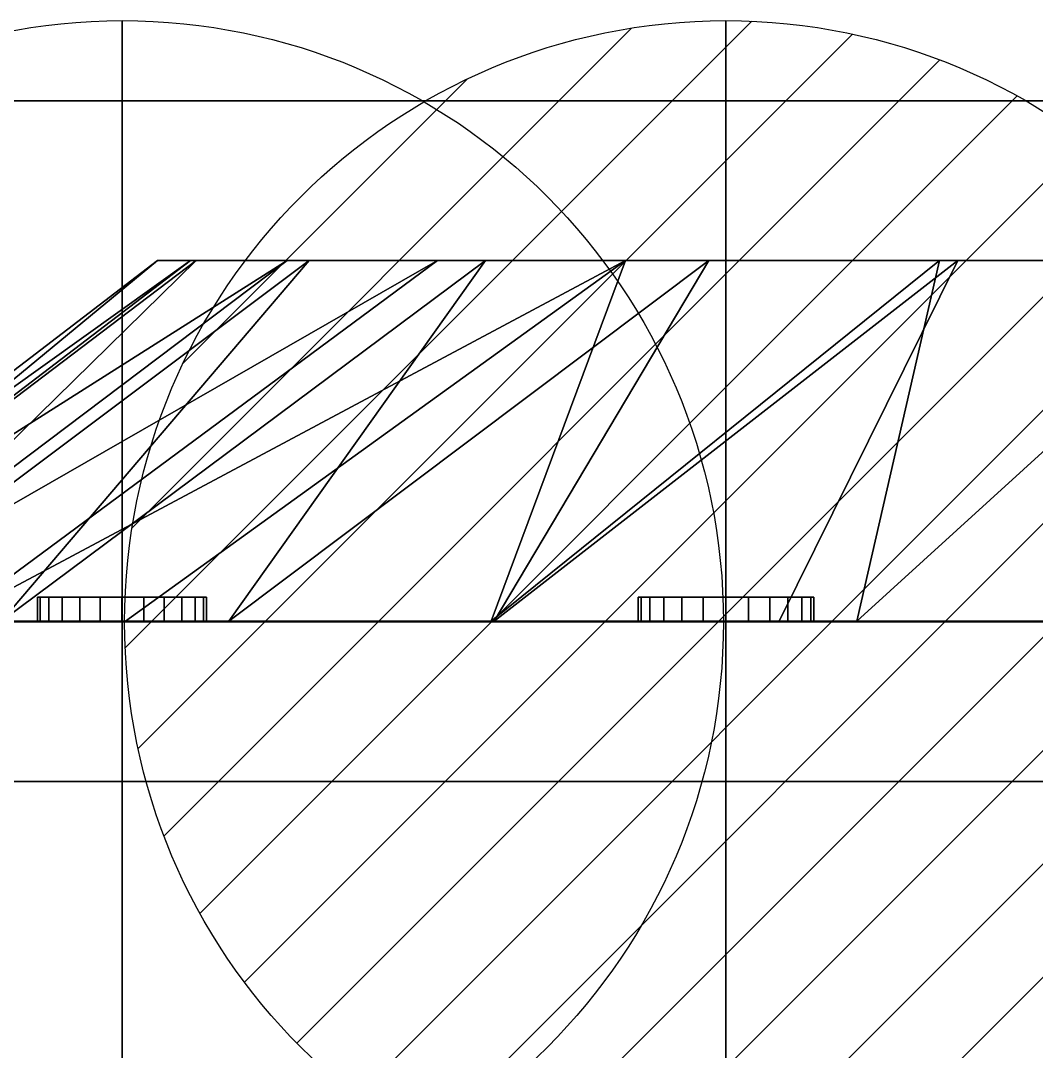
# Model space of a CAD drawing. Header units: millimetres. Extents: x -1 to 639, y -1066 to 157.
# Drawn here: x 81.3 to 208, y -118.6 to 10 of the extents above; entities that cross this region are included whole.
import ezdxf

# ---------------------------------------------------------------- set-up
doc = ezdxf.new("R2010")
doc.units = ezdxf.units.MM
doc.linetypes.add('NASCOSTA', pattern=[9.525, 6.35, -3.175])
for name, color, linetype in [('PQ_200_2D', 1, 'Continuous'), ('PQ_200_3D', 1, 'Continuous'), ('PQ_204_2D', 7, 'Continuous'), ('PQ_CON_COLDWATER_INT', 7, 'Continuous'), ('PQ_CON_HOTWATER_INT', 7, 'Continuous'), ('PQ_WHITE_3D', 7, 'Continuous')]:
    doc.layers.add(name, color=color, linetype=linetype)

# ---------------------------------------------------------------- blocks, each defined once
blk = doc.blocks.new('COLDWATER')
blk.add_circle((0, 0), 3)
at = {"extrusion": (-1, 0, 0)}
blk.add_circle((0, 0), 3, dxfattribs=at)
at = {"extrusion": (0, -1, 0)}
blk.add_circle((0, 0), 3, dxfattribs=at)
blk = doc.blocks.new('*X3')
at = {"color": 0}
for p, q in [((134.076, 2208.727), (141.893, 2216.545)), ((134.162, 2210.227), (140.393, 2216.459)), ((134.237, 2207.474), (143.147, 2216.384)), ((134.56, 2206.383), (144.238, 2216.061)), ((134.798, 2212.278), (138.342, 2215.822)), ((135.008, 2205.417), (145.203, 2215.612)), ((135.564, 2204.558), (146.062, 2215.057)), ((136.217, 2203.797), (146.823, 2214.403)), ((136.965, 2203.131), (147.489, 2213.655)), ((137.81, 2202.562), (148.059, 2212.811)), ((138.76, 2202.097), (148.523, 2211.861)), ((139.832, 2201.755), (148.865, 2210.788)), ((141.06, 2201.569), (149.052, 2209.561)), ((142.517, 2201.612), (149.009, 2208.104)), ((144.444, 2202.124), (148.496, 2206.177))]:
    blk.add_line(p, q, dxfattribs=at)
blk = doc.blocks.new('HOTWATER')
blk.add_line((0, 0, -3), (0, 0, -3))
blk.add_circle((0, 0), 3)
at = {"extrusion": (-1, 0, 0)}
blk.add_circle((0, 0), 3, dxfattribs=at)
at = {"extrusion": (0, -1, 0)}
blk.add_circle((0, 0), 3, dxfattribs=at)
at = {"xscale": 0.4000000000000909, "yscale": 0.4000000000000909, "zscale": 0.4000000000000909}
blk.add_blockref('*X3', (-56.6275, -883.6206), dxfattribs=at)
at = {"extrusion": (-1, 0, 0), "xscale": 0.3999999999999773, "yscale": 0.3999999999999773, "zscale": 0.3999999999999773}
blk.add_blockref('*X3', (-56.6275, -883.6206), dxfattribs=at)
at = {"extrusion": (0, -1, 0), "xscale": 0.4000000000000909, "yscale": 0.4000000000000909, "zscale": 0.4000000000000909}
blk.add_blockref('*X3', (-56.6275, -883.6206), dxfattribs=at)

msp = doc.modelspace()

# ---------------------------------------------------------------- linework, layer by layer
at = {"layer": 'PQ_200_2D'}
msp.add_lwpolyline([(0, -604.75), (0, -604.75), (0, 0), (596.5, 0), (596.5, -604.75)], dxfattribs=at)
at = {"layer": 'PQ_204_2D', "linetype": 'NASCOSTA', "ltscale": 5}
msp.add_lwpolyline([(0, -65), (596.5, -65)], dxfattribs=at)

# ---------------------------------------------------------------- block references
at = {"layer": 'PQ_CON_COLDWATER_INT', "xscale": 25, "yscale": 25, "zscale": 25}
msp.add_blockref('COLDWATER', (94, -65), dxfattribs=at)
at = {"layer": 'PQ_CON_HOTWATER_INT', "xscale": 25, "yscale": 25, "zscale": 25}
msp.add_blockref('HOTWATER', (169.3, -65), dxfattribs=at)

# ---------------------------------------------------------------- meshes
at = {"layer": 'PQ_200_3D'}
mesh = msp.add_polyface(dxfattribs=at)
corners = [(596.5, 0, 846.7), (0, 0, 846.7), (0, -539.72, 846.7), (148.93, -551.1, 846.7), (298.25, -554.9, 846.7), (447.57, -551.1, 846.7), (596.5, -539.72, 846.7)]
mesh.append_faces([[corners[k] for k in face] for face in [(1, 4, 0)]], dxfattribs={"vtx0": -1, "vtx1": -1})
mesh.append_faces([[corners[k] for k in face] for face in [(5, 6, 0, 4)]], dxfattribs={"vtx2": -1})
mesh.append_faces([[corners[k] for k in face] for face in [(1, 2, 3, 4)]], dxfattribs={"vtx3": -1})
mesh = msp.add_polyface(dxfattribs=at)
corners = [(0, 0, 816.7), (596.5, 0, 816.7), (596.5, -539.72, 816.7), (447.57, -551.1, 816.7), (298.25, -554.9, 816.7), (148.93, -551.1, 816.7), (0, -539.72, 816.7)]
mesh.append_faces([[corners[k] for k in face] for face in [(1, 4, 0)]], dxfattribs={"vtx0": -1, "vtx1": -1})
mesh.append_faces([[corners[k] for k in face] for face in [(5, 6, 0, 4)]], dxfattribs={"vtx2": -1})
mesh.append_faces([[corners[k] for k in face] for face in [(1, 2, 3, 4)]], dxfattribs={"vtx3": -1})
mesh = msp.add_polyface(dxfattribs=at)
corners = [(596.5, 0, 846.7), (596.5, 0, 816.7), (0, 0, 816.7), (0, 0, 846.7)]
mesh.append_faces([[corners[k] for k in face] for face in [(0, 1, 2, 3)]])
mesh = msp.add_polyface(dxfattribs=at)
corners = [(93.96, -61.9, 736.78), (91.23, -61.9, 737.13), (88.69, -61.9, 738.19), (86.5, -61.9, 739.87), (84.83, -61.9, 742.05), (83.77, -61.9, 744.6), (83.41, -61.9, 747.33), (83.77, -61.9, 750.06), (84.83, -61.9, 752.6), (86.5, -61.9, 754.79), (88.69, -61.9, 756.46), (91.23, -61.9, 757.52), (93.96, -61.9, 757.88), (96.69, -61.9, 757.52), (99.24, -61.9, 756.46), (101.42, -61.9, 754.79), (103.1, -61.9, 752.6), (104.15, -61.9, 750.06), (104.51, -61.9, 747.33), (104.15, -61.9, 744.6), (103.1, -61.9, 742.05), (101.42, -61.9, 739.87), (99.24, -61.9, 738.19), (96.69, -61.9, 737.13)]
mesh.append_faces([[corners[k] for k in face] for face in [(5, 3, 4), (17, 15, 16)]], dxfattribs={"vtx0": -1})
mesh.append_faces([[corners[k] for k in face] for face in [(5, 10, 0, 3), (12, 15, 17, 22)]], dxfattribs={"vtx0": -1, "vtx1": -1, "vtx2": -1, "vtx3": -1})
mesh.append_faces([[corners[k] for k in face] for face in [(22, 17, 18, 19)]], dxfattribs={"vtx0": -1, "vtx3": -1})
mesh.append_faces([[corners[k] for k in face] for face in [(6, 7, 8, 5), (1, 2, 3, 0), (13, 14, 15, 12), (20, 21, 22, 19)]], dxfattribs={"vtx2": -1})
mesh.append_faces([[corners[k] for k in face] for face in [(8, 9, 10, 5), (10, 11, 12, 0), (22, 23, 0, 12)]], dxfattribs={"vtx2": -1, "vtx3": -1})
mesh = msp.add_polyface(dxfattribs=at)
corners = [(93.96, -61.9, 757.88), (91.23, -61.9, 757.52), (88.69, -61.9, 756.46), (86.5, -61.9, 754.79), (84.83, -61.9, 752.6), (83.77, -61.9, 750.06), (83.41, -61.9, 747.33), (83.77, -61.9, 744.6), (84.83, -61.9, 742.05), (86.5, -61.9, 739.87), (88.69, -61.9, 738.19), (91.23, -61.9, 737.13), (93.96, -61.9, 736.78), (93.96, -64.9, 736.78), (91.23, -64.9, 737.13), (88.69, -64.9, 738.19), (86.5, -64.9, 739.87), (84.83, -64.9, 742.05), (83.77, -64.9, 744.6), (83.41, -64.9, 747.33), (83.77, -64.9, 750.06), (84.83, -64.9, 752.6), (86.5, -64.9, 754.79), (88.69, -64.9, 756.46), (91.23, -64.9, 757.52), (93.96, -64.9, 757.88)]
mesh.append_faces([[corners[k] for k in face] for face in [(13, 14, 11, 12), (0, 1, 24, 25)]], dxfattribs={"vtx1": -1})
mesh.append_faces([[corners[k] for k in face] for face in [(14, 15, 10, 11), (16, 17, 8, 9), (15, 16, 9, 10), (17, 18, 7, 8), (6, 7, 18, 19), (19, 20, 5, 6), (20, 21, 4, 5), (22, 23, 2, 3), (21, 22, 3, 4), (23, 24, 1, 2)]], dxfattribs={"vtx1": -1, "vtx3": -1})
mesh = msp.add_polyface(dxfattribs=at)
corners = [(93.96, -61.9, 736.78), (96.69, -61.9, 737.13), (99.24, -61.9, 738.19), (101.42, -61.9, 739.87), (103.1, -61.9, 742.05), (104.15, -61.9, 744.6), (104.51, -61.9, 747.33), (104.15, -61.9, 750.06), (103.1, -61.9, 752.6), (101.42, -61.9, 754.79), (99.24, -61.9, 756.46), (96.69, -61.9, 757.52), (93.96, -61.9, 757.88), (93.96, -64.9, 757.88), (96.69, -64.9, 757.52), (99.24, -64.9, 756.46), (101.42, -64.9, 754.79), (103.1, -64.9, 752.6), (104.15, -64.9, 750.06), (104.51, -64.9, 747.33), (104.15, -64.9, 744.6), (103.1, -64.9, 742.05), (101.42, -64.9, 739.87), (99.24, -64.9, 738.19), (96.69, -64.9, 737.13), (93.96, -64.9, 736.78)]
mesh.append_faces([[corners[k] for k in face] for face in [(13, 14, 11, 12), (0, 1, 24, 25)]], dxfattribs={"vtx1": -1})
mesh.append_faces([[corners[k] for k in face] for face in [(14, 15, 10, 11), (16, 17, 8, 9), (15, 16, 9, 10), (17, 18, 7, 8), (6, 7, 18, 19), (19, 20, 5, 6), (20, 21, 4, 5), (22, 23, 2, 3), (21, 22, 3, 4), (23, 24, 1, 2)]], dxfattribs={"vtx1": -1, "vtx3": -1})
mesh = msp.add_polyface(dxfattribs=at)
corners = [(169.3, -61.9, 742.16), (166.47, -61.9, 742.53), (163.83, -61.9, 743.62), (161.56, -61.9, 745.37), (159.82, -61.9, 747.63), (158.72, -61.9, 750.28), (158.35, -61.9, 753.11), (158.72, -61.9, 755.95), (159.82, -61.9, 758.59), (161.56, -61.9, 760.86), (163.83, -61.9, 762.6), (166.47, -61.9, 763.7), (169.3, -61.9, 764.07), (172.14, -61.9, 763.7), (174.78, -61.9, 762.6), (177.05, -61.9, 760.86), (178.79, -61.9, 758.59), (179.89, -61.9, 755.95), (180.26, -61.9, 753.11), (179.89, -61.9, 750.28), (178.79, -61.9, 747.63), (177.05, -61.9, 745.37), (174.78, -61.9, 743.62), (172.14, -61.9, 742.53)]
mesh.append_faces([[corners[k] for k in face] for face in [(11, 9, 10), (17, 15, 16)]], dxfattribs={"vtx0": -1})
mesh.append_faces([[corners[k] for k in face] for face in [(20, 23, 13, 19)]], dxfattribs={"vtx0": -1, "vtx1": -1, "vtx2": -1})
mesh.append_faces([[corners[k] for k in face] for face in [(1, 7, 11, 13)]], dxfattribs={"vtx0": -1, "vtx1": -1, "vtx2": -1, "vtx3": -1})
mesh.append_faces([[corners[k] for k in face] for face in [(11, 7, 8, 9), (13, 17, 18, 19)]], dxfattribs={"vtx0": -1, "vtx3": -1})
mesh.append_faces([[corners[k] for k in face] for face in [(6, 7, 1)]], dxfattribs={"vtx1": -1, "vtx2": -1})
mesh.append_faces([[corners[k] for k in face] for face in [(11, 12, 13), (21, 22, 23, 20)]], dxfattribs={"vtx2": -1})
mesh.append_faces([[corners[k] for k in face] for face in [(1, 2, 3, 6), (13, 14, 15, 17), (23, 0, 1, 13)]], dxfattribs={"vtx2": -1, "vtx3": -1})
mesh.append_faces([[corners[k] for k in face] for face in [(3, 4, 5, 6)]], dxfattribs={"vtx3": -1})
mesh = msp.add_polyface(dxfattribs=at)
corners = [(169.3, -61.9, 764.07), (166.47, -61.9, 763.7), (163.83, -61.9, 762.6), (161.56, -61.9, 760.86), (159.82, -61.9, 758.59), (158.72, -61.9, 755.95), (158.35, -61.9, 753.11), (158.72, -61.9, 750.28), (159.82, -61.9, 747.63), (161.56, -61.9, 745.37), (163.83, -61.9, 743.62), (166.47, -61.9, 742.53), (169.3, -61.9, 742.16), (169.3, -64.9, 742.16), (166.47, -64.9, 742.53), (163.83, -64.9, 743.62), (161.56, -64.9, 745.37), (159.82, -64.9, 747.63), (158.72, -64.9, 750.28), (158.35, -64.9, 753.11), (158.72, -64.9, 755.95), (159.82, -64.9, 758.59), (161.56, -64.9, 760.86), (163.83, -64.9, 762.6), (166.47, -64.9, 763.7), (169.3, -64.9, 764.07)]
mesh.append_faces([[corners[k] for k in face] for face in [(13, 14, 11, 12), (0, 1, 24, 25)]], dxfattribs={"vtx1": -1})
mesh.append_faces([[corners[k] for k in face] for face in [(14, 15, 10, 11), (16, 17, 8, 9), (15, 16, 9, 10), (17, 18, 7, 8), (6, 7, 18, 19), (19, 20, 5, 6), (20, 21, 4, 5), (22, 23, 2, 3), (21, 22, 3, 4), (23, 24, 1, 2)]], dxfattribs={"vtx1": -1, "vtx3": -1})
mesh = msp.add_polyface(dxfattribs=at)
corners = [(169.3, -61.9, 742.16), (172.14, -61.9, 742.53), (174.78, -61.9, 743.62), (177.05, -61.9, 745.37), (178.79, -61.9, 747.63), (179.89, -61.9, 750.28), (180.26, -61.9, 753.11), (179.89, -61.9, 755.95), (178.79, -61.9, 758.59), (177.05, -61.9, 760.86), (174.78, -61.9, 762.6), (172.14, -61.9, 763.7), (169.3, -61.9, 764.07), (169.3, -64.9, 764.07), (172.14, -64.9, 763.7), (174.78, -64.9, 762.6), (177.05, -64.9, 760.86), (178.79, -64.9, 758.59), (179.89, -64.9, 755.95), (180.26, -64.9, 753.11), (179.89, -64.9, 750.28), (178.79, -64.9, 747.63), (177.05, -64.9, 745.37), (174.78, -64.9, 743.62), (172.14, -64.9, 742.53), (169.3, -64.9, 742.16)]
mesh.append_faces([[corners[k] for k in face] for face in [(13, 14, 11, 12), (0, 1, 24, 25)]], dxfattribs={"vtx1": -1})
mesh.append_faces([[corners[k] for k in face] for face in [(14, 15, 10, 11), (16, 17, 8, 9), (15, 16, 9, 10), (17, 18, 7, 8), (6, 7, 18, 19), (19, 20, 5, 6), (20, 21, 4, 5), (22, 23, 2, 3), (21, 22, 3, 4), (23, 24, 1, 2)]], dxfattribs={"vtx1": -1, "vtx3": -1})
mesh = msp.add_polyface(dxfattribs=at)
corners = [(0, -64.9, 816.7), (0, -539.72, 816.7), (596.5, -539.72, 816.7), (596.5, -64.9, 816.7)]
mesh.append_faces([[corners[k] for k in face] for face in [(0, 1, 2, 3)]])
mesh = msp.add_polyface(dxfattribs=at)
corners = [(596.5, -539.72, 10), (0, -539.72, 10), (0, -64.9, 10), (596.5, -64.9, 10)]
mesh.append_faces([[corners[k] for k in face] for face in [(0, 1, 2, 3)]])
mesh = msp.add_polyface(dxfattribs=at)
corners = [(596.5, -64.9, 816.7), (596.5, -64.9, 10), (0, -64.9, 10), (0, -64.9, 816.7)]
mesh.append_faces([[corners[k] for k in face] for face in [(0, 1, 2, 3)]])
mesh = msp.add_polyface(dxfattribs=at)
corners = [(93.96, -64.9, 736.78), (96.69, -64.9, 737.13), (99.24, -64.9, 738.19), (101.42, -64.9, 739.87), (103.1, -64.9, 742.05), (104.15, -64.9, 744.6), (104.51, -64.9, 747.33), (104.15, -64.9, 750.06), (103.1, -64.9, 752.6), (101.42, -64.9, 754.79), (99.24, -64.9, 756.46), (96.69, -64.9, 757.52), (93.96, -64.9, 757.88), (91.23, -64.9, 757.52), (88.69, -64.9, 756.46), (86.5, -64.9, 754.79), (84.83, -64.9, 752.6), (83.77, -64.9, 750.06), (83.41, -64.9, 747.33), (83.77, -64.9, 744.6), (84.83, -64.9, 742.05), (86.5, -64.9, 739.87), (88.69, -64.9, 738.19), (91.23, -64.9, 737.13)]
mesh.append_faces([[corners[k] for k in face] for face in [(16, 14, 15)]], dxfattribs={"vtx0": -1})
mesh.append_faces([[corners[k] for k in face] for face in [(19, 0, 14, 16)]], dxfattribs={"vtx0": -1, "vtx1": -1, "vtx2": -1, "vtx3": -1})
mesh.append_faces([[corners[k] for k in face] for face in [(2, 5, 6)]], dxfattribs={"vtx0": -1, "vtx2": -1})
mesh.append_faces([[corners[k] for k in face] for face in [(2, 6, 7, 12)]], dxfattribs={"vtx0": -1, "vtx2": -1, "vtx3": -1})
mesh.append_faces([[corners[k] for k in face] for face in [(7, 8, 9, 12), (0, 1, 2, 12), (12, 13, 14, 0), (19, 20, 21, 0)]], dxfattribs={"vtx2": -1, "vtx3": -1})
mesh.append_faces([[corners[k] for k in face] for face in [(9, 10, 11, 12), (2, 3, 4, 5), (16, 17, 18, 19), (21, 22, 23, 0)]], dxfattribs={"vtx3": -1})
mesh = msp.add_polyface(dxfattribs=at)
corners = [(169.3, -64.9, 742.16), (172.14, -64.9, 742.53), (174.78, -64.9, 743.62), (177.05, -64.9, 745.37), (178.79, -64.9, 747.63), (179.89, -64.9, 750.28), (180.26, -64.9, 753.11), (179.89, -64.9, 755.95), (178.79, -64.9, 758.59), (177.05, -64.9, 760.86), (174.78, -64.9, 762.6), (172.14, -64.9, 763.7), (169.3, -64.9, 764.07), (166.47, -64.9, 763.7), (163.83, -64.9, 762.6), (161.56, -64.9, 760.86), (159.82, -64.9, 758.59), (158.72, -64.9, 755.95), (158.35, -64.9, 753.11), (158.72, -64.9, 750.28), (159.82, -64.9, 747.63), (161.56, -64.9, 745.37), (163.83, -64.9, 743.62), (166.47, -64.9, 742.53)]
mesh.append_faces([[corners[k] for k in face] for face in [(9, 7, 8), (15, 13, 14), (13, 11, 12)]], dxfattribs={"vtx0": -1})
mesh.append_faces([[corners[k] for k in face] for face in [(23, 11, 13, 17)]], dxfattribs={"vtx0": -1, "vtx1": -1, "vtx2": -1, "vtx3": -1})
mesh.append_faces([[corners[k] for k in face] for face in [(23, 17, 18)]], dxfattribs={"vtx0": -1, "vtx2": -1})
mesh.append_faces([[corners[k] for k in face] for face in [(3, 4, 1, 2)]], dxfattribs={"vtx1": -1})
mesh.append_faces([[corners[k] for k in face] for face in [(6, 7, 11, 5), (16, 17, 13, 15)]], dxfattribs={"vtx1": -1, "vtx2": -1})
mesh.append_faces([[corners[k] for k in face] for face in [(4, 5, 11, 1)]], dxfattribs={"vtx1": -1, "vtx2": -1, "vtx3": -1})
mesh.append_faces([[corners[k] for k in face] for face in [(19, 20, 21, 18)]], dxfattribs={"vtx2": -1})
mesh.append_faces([[corners[k] for k in face] for face in [(9, 10, 11, 7), (23, 0, 1, 11), (21, 22, 23, 18)]], dxfattribs={"vtx2": -1, "vtx3": -1})
mesh = msp.add_polyface(dxfattribs=at)
corners = [(576.5, -534.9, 796.7), (20, -534.9, 796.7), (20, -84.9, 796.7), (576.5, -84.9, 796.7)]
mesh.append_faces([[corners[k] for k in face] for face in [(0, 1, 2, 3)]])
mesh = msp.add_polyface(dxfattribs=at)
corners = [(20, -84.9, 30), (20, -534.9, 30), (576.5, -534.9, 30), (576.5, -84.9, 30)]
mesh.append_faces([[corners[k] for k in face] for face in [(0, 1, 2, 3)]])
mesh = msp.add_polyface(dxfattribs=at)
corners = [(20, -84.9, 796.7), (20, -84.9, 30), (576.5, -84.9, 30), (576.5, -84.9, 796.7)]
mesh.append_faces([[corners[k] for k in face] for face in [(0, 1, 2, 3)]])
at = {"layer": 'PQ_WHITE_3D'}
mesh = msp.add_polyface(dxfattribs=at)
corners = [(175.95, -64.9, 48.72), (140.38, -64.9, 53.44), (107.28, -64.9, 67.28), (78.93, -64.9, 89.27), (57.3, -64.9, 117.89), (43.88, -64.9, 151.17), (39.61, -64.9, 186.79), (98.38, -19.9, 180.22), (103.23, -19.9, 148.97), (117.32, -19.9, 120.65), (139.32, -19.9, 97.93), (167.16, -19.9, 82.94), (198.24, -19.9, 77.1)]
mesh.append_faces([[corners[k] for k in face] for face in [(7, 5, 6)]], dxfattribs={"vtx0": -1})
mesh.append_faces([[corners[k] for k in face] for face in [(9, 4, 8)]], dxfattribs={"vtx0": -1, "vtx1": -1})
mesh.append_faces([[corners[k] for k in face] for face in [(8, 4, 5), (3, 9, 10), (5, 7, 8)]], dxfattribs={"vtx0": -1, "vtx2": -1})
mesh.append_faces([[corners[k] for k in face] for face in [(0, 1, 12)]], dxfattribs={"vtx1": -1})
mesh.append_faces([[corners[k] for k in face] for face in [(1, 2, 11), (11, 12, 1), (10, 11, 2), (2, 3, 10), (3, 4, 9)]], dxfattribs={"vtx1": -1, "vtx2": -1})
mesh = msp.add_polyface(dxfattribs=at)
corners = [(39.61, -64.9, 611.46), (98.38, -19.9, 600.22), (98.38, -19.9, 180.22), (39.61, -64.9, 186.79)]
mesh.append_faces([[corners[k] for k in face] for face in [(0, 1, 2, 3)]])
mesh = msp.add_polyface(dxfattribs=at)
corners = [(39.61, -64.9, 611.46), (43.53, -64.9, 635.23), (54.89, -64.9, 656.47), (72.48, -64.9, 672.94), (94.42, -64.9, 682.89), (156.8, -19.9, 678.08), (133.31, -19.9, 666.94), (114.57, -19.9, 648.92), (102.51, -19.9, 625.89), (98.38, -19.9, 600.22)]
mesh.append_faces([[corners[k] for k in face] for face in [(3, 6, 2), (6, 3, 5)]], dxfattribs={"vtx0": -1, "vtx1": -1})
mesh.append_faces([[corners[k] for k in face] for face in [(2, 6, 7)]], dxfattribs={"vtx0": -1, "vtx2": -1})
mesh.append_faces([[corners[k] for k in face] for face in [(0, 1, 8), (7, 8, 1), (1, 2, 7)]], dxfattribs={"vtx1": -1, "vtx2": -1})
mesh.append_faces([[corners[k] for k in face] for face in [(8, 9, 0), (3, 4, 5)]], dxfattribs={"vtx2": -1})
mesh = msp.add_polyface(dxfattribs=at)
corners = [(94.42, -64.9, 682.89), (227.51, -64.9, 717.59), (235.09, -19.9, 699.06), (156.8, -19.9, 678.08), (185.63, -64.9, 706.67), (195.95, -19.9, 688.57), (140.02, -64.9, 694.78)]
mesh.append_faces([[corners[k] for k in face] for face in [(6, 3, 0)]], dxfattribs={"vtx0": -1})
mesh.append_faces([[corners[k] for k in face] for face in [(3, 6, 5)]], dxfattribs={"vtx0": -1, "vtx1": -1})
mesh.append_faces([[corners[k] for k in face] for face in [(4, 2, 5)]], dxfattribs={"vtx0": -1, "vtx2": -1})
mesh.append_faces([[corners[k] for k in face] for face in [(1, 2, 4)]], dxfattribs={"vtx1": -1})
mesh.append_faces([[corners[k] for k in face] for face in [(6, 4, 5)]], dxfattribs={"vtx1": -1, "vtx2": -1})
mesh = msp.add_polyface(dxfattribs=at)
corners = [(439.7, -19.9, 678.08), (463.19, -19.9, 666.94), (481.93, -19.9, 648.92), (493.99, -19.9, 625.89), (498.12, -19.9, 600.22), (498.12, -19.9, 180.22), (493.27, -19.9, 148.97), (479.18, -19.9, 120.65), (457.18, -19.9, 97.93), (429.34, -19.9, 82.94), (398.26, -19.9, 77.1), (198.24, -19.9, 77.1), (167.16, -19.9, 82.94), (139.32, -19.9, 97.93), (117.32, -19.9, 120.65), (103.23, -19.9, 148.97), (98.38, -19.9, 180.22), (98.38, -19.9, 600.22), (102.51, -19.9, 625.89), (114.57, -19.9, 648.92), (133.31, -19.9, 666.94), (156.8, -19.9, 678.08), (235.09, -19.9, 699.06), (254.35, -19.9, 702.83), (273.94, -19.9, 703.94), (322.56, -19.9, 703.94), (342.15, -19.9, 702.83), (361.41, -19.9, 699.06)]
mesh.append_faces([[corners[k] for k in face] for face in [(25, 4, 24), (16, 11, 15)]], dxfattribs={"vtx0": -1, "vtx1": -1})
mesh.append_faces([[corners[k] for k in face] for face in [(24, 4, 17, 22)]], dxfattribs={"vtx0": -1, "vtx1": -1, "vtx2": -1, "vtx3": -1})
mesh.append_faces([[corners[k] for k in face] for face in [(16, 5, 10, 11)]], dxfattribs={"vtx0": -1, "vtx1": -1, "vtx3": -1})
mesh.append_faces([[corners[k] for k in face] for face in [(5, 16, 17, 4), (4, 27, 0)]], dxfattribs={"vtx0": -1, "vtx2": -1})
mesh.append_faces([[corners[k] for k in face] for face in [(17, 20, 21, 22), (5, 7, 8, 9)]], dxfattribs={"vtx0": -1, "vtx3": -1})
mesh.append_faces([[corners[k] for k in face] for face in [(23, 24, 22), (12, 13, 11), (6, 7, 5)]], dxfattribs={"vtx1": -1})
mesh.append_faces([[corners[k] for k in face] for face in [(14, 15, 11, 13), (9, 10, 5)]], dxfattribs={"vtx1": -1, "vtx2": -1})
mesh.append_faces([[corners[k] for k in face] for face in [(0, 1, 3, 4)]], dxfattribs={"vtx1": -1, "vtx3": -1})
mesh.append_faces([[corners[k] for k in face] for face in [(1, 2, 3)]], dxfattribs={"vtx2": -1})
mesh.append_faces([[corners[k] for k in face] for face in [(25, 26, 27, 4)]], dxfattribs={"vtx2": -1, "vtx3": -1})
mesh.append_faces([[corners[k] for k in face] for face in [(17, 18, 19, 20)]], dxfattribs={"vtx3": -1})
mesh = msp.add_polyface(dxfattribs=at)
corners = [(175.95, -64.9, 48.72), (198.24, -19.9, 77.1), (398.26, -19.9, 77.1), (420.55, -64.9, 48.72)]
mesh.append_faces([[corners[k] for k in face] for face in [(0, 1, 2, 3)]])
mesh = msp.add_polyface(dxfattribs=at)
corners = [(502.08, -64.9, 682.89), (368.99, -64.9, 717.59), (227.51, -64.9, 717.59), (94.42, -64.9, 682.89), (72.48, -64.9, 672.94), (54.89, -64.9, 656.47), (43.53, -64.9, 635.23), (39.61, -64.9, 611.46), (39.61, -64.9, 186.79), (43.88, -64.9, 151.17), (57.3, -64.9, 117.89), (78.93, -64.9, 89.27), (107.28, -64.9, 67.28), (140.38, -64.9, 53.44), (175.95, -64.9, 48.72), (420.55, -64.9, 48.72), (456.12, -64.9, 53.44), (489.22, -64.9, 67.28), (517.57, -64.9, 89.27), (539.2, -64.9, 117.89), (552.62, -64.9, 151.17), (556.89, -64.9, 186.79), (556.89, -64.9, 611.46), (552.97, -64.9, 635.23), (541.61, -64.9, 656.47), (524.02, -64.9, 672.94)]
mesh.append_faces([[corners[k] for k in face] for face in [(17, 15, 16)]], dxfattribs={"vtx0": -1})
mesh.append_faces([[corners[k] for k in face] for face in [(8, 21, 2, 7), (8, 14, 21)]], dxfattribs={"vtx0": -1, "vtx1": -1, "vtx2": -1})
mesh.append_faces([[corners[k] for k in face] for face in [(3, 6, 7, 2)]], dxfattribs={"vtx0": -1, "vtx2": -1})
mesh.append_faces([[corners[k] for k in face] for face in [(14, 8, 9, 12), (21, 14, 15, 19)]], dxfattribs={"vtx0": -1, "vtx2": -1, "vtx3": -1})
mesh.append_faces([[corners[k] for k in face] for face in [(13, 14, 12)]], dxfattribs={"vtx1": -1})
mesh.append_faces([[corners[k] for k in face] for face in [(1, 2, 21, 22), (0, 1, 22, 23)]], dxfattribs={"vtx1": -1, "vtx3": -1})
mesh.append_faces([[corners[k] for k in face] for face in [(4, 5, 6, 3), (19, 20, 21)]], dxfattribs={"vtx2": -1})
mesh.append_faces([[corners[k] for k in face] for face in [(17, 18, 19, 15)]], dxfattribs={"vtx2": -1, "vtx3": -1})
mesh.append_faces([[corners[k] for k in face] for face in [(9, 10, 11, 12), (23, 24, 25, 0)]], dxfattribs={"vtx3": -1})

doc.saveas('drawing.dxf')
